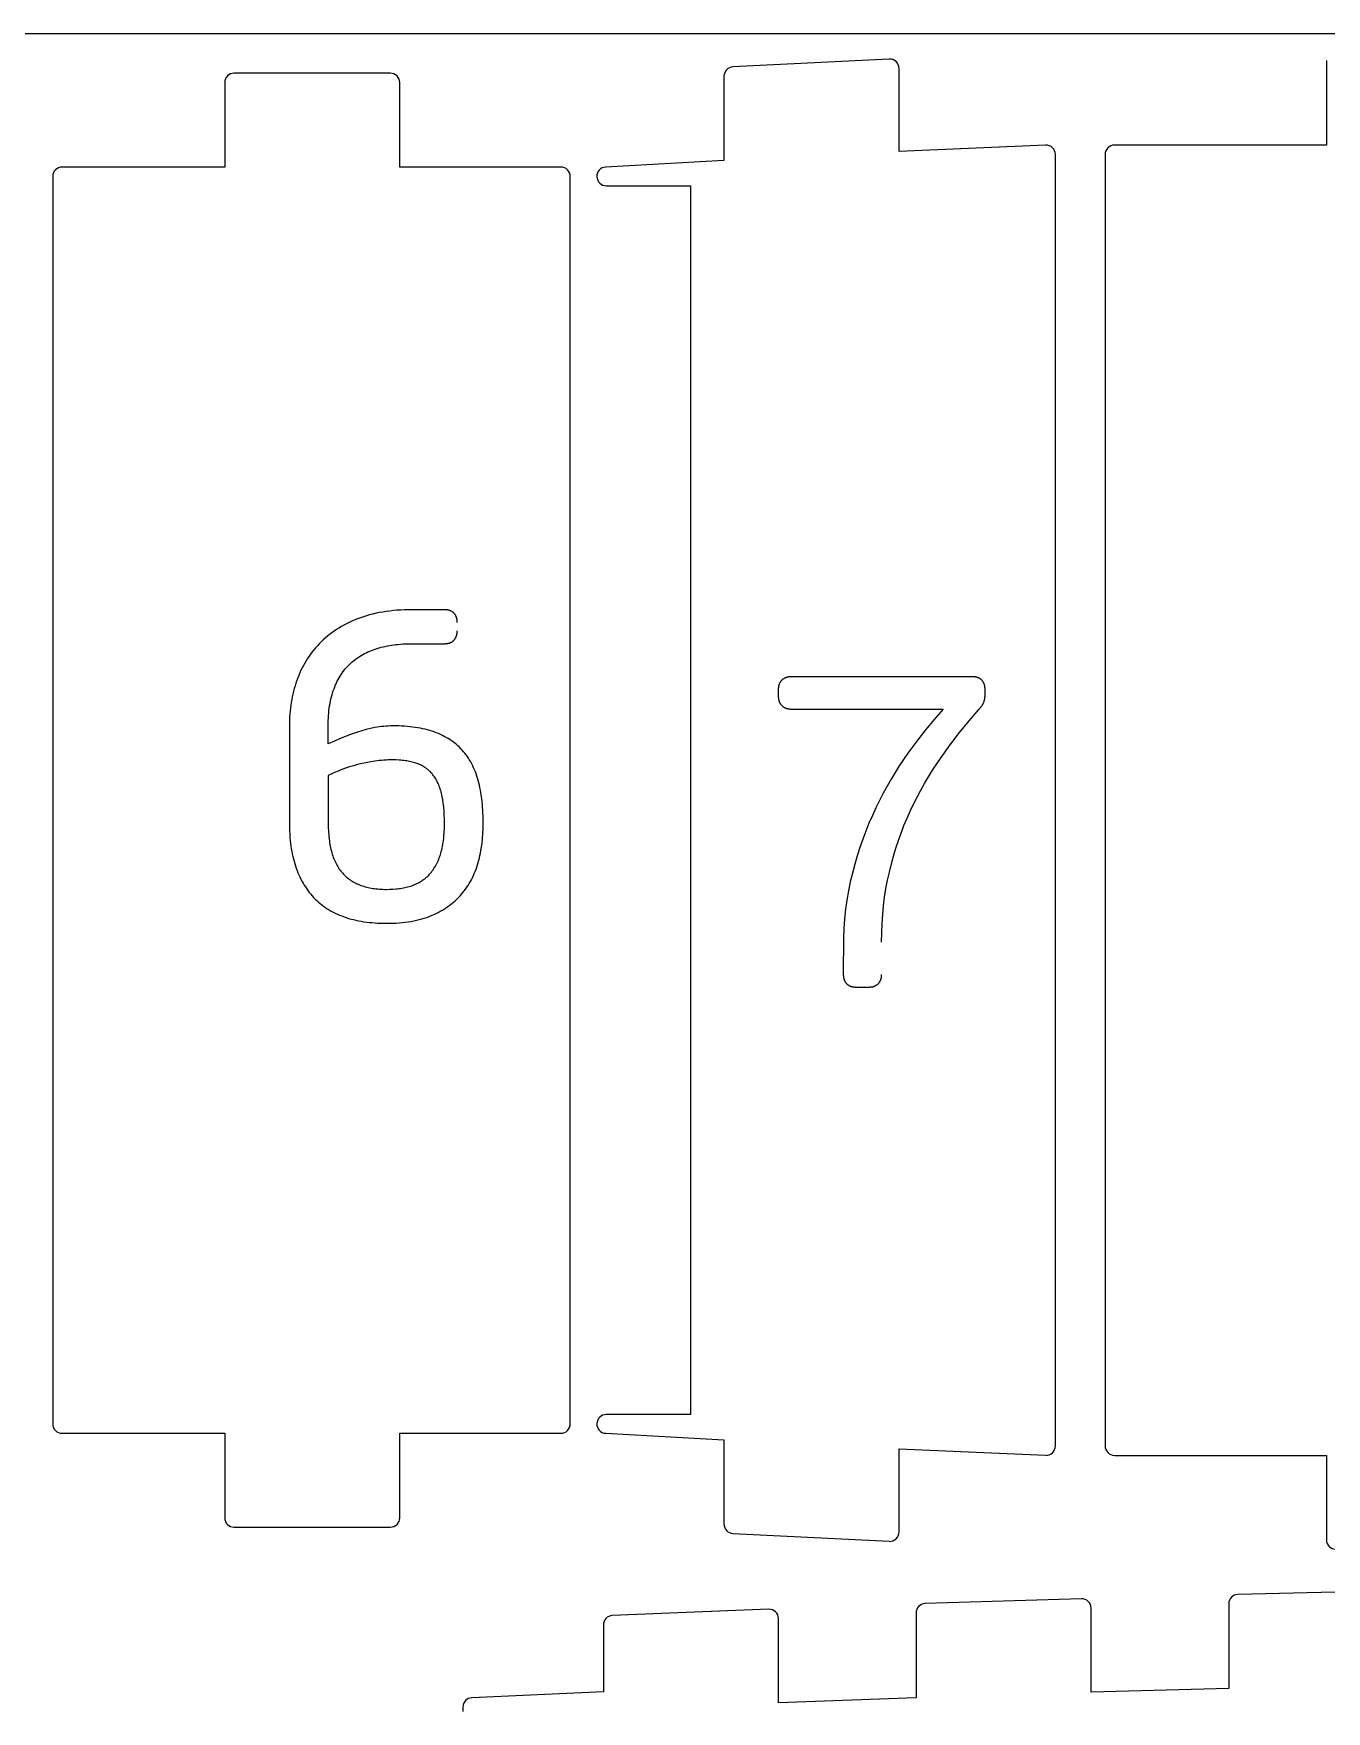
# Model space of a CAD drawing. Extents: x 296 to 1497, y 3 to 304.
# Drawn here: x 618.6 to 660, y 183.7 to 237.3 of the extents above; entities that cross this region are included whole.
import ezdxf

# ---------------------------------------------------------------- set-up
doc = ezdxf.new("R2010")
doc.units = 0
doc.layers.add('FLAT_PANELS', color=1, linetype='CONTINUOUS')
doc.layers.add('HELP_LINES', color=3, linetype='CONTINUOUS')

msp = doc.modelspace()

# ---------------------------------------------------------------- linework, layer by layer
at = {"layer": 'FLAT_PANELS'}
for p, q in [((596.357, 237.332, 0), (725.749, 237.332)), ((630.016, 236.063, 0), (625.016, 236.063, 0)), ((645.97, 236.515, 0), (640.97, 236.265, 0)), ((646.285, 233.556, 0), (646.285, 236.216, 0)), ((659.954, 236.466, 0), (659.954, 233.766, 0)), ((624.716, 235.763, 0), (624.716, 233.062, 0)), ((630.316, 233.062, 0), (630.316, 235.763, 0)), ((640.685, 235.966, 0), (640.685, 233.274, 0)), ((650.973, 233.765, 0), (646.285, 233.556, 0)), ((651.285, 192.172, 0), (651.285, 233.466, 0)), ((652.875, 233.466, 0), (652.875, 192.172, 0)), ((659.954, 233.766, 0), (653.175, 233.766, 0)), ((624.716, 233.062, 0), (619.516, 233.062, 0)), ((635.468, 233.063, 0), (630.316, 233.062, 0)), ((640.685, 233.274, 0), (636.901, 233.062, 0)), ((619.216, 232.762, 0), (619.216, 192.876, 0)), ((635.768, 192.876, 0), (635.768, 232.763, 0)), ((636.919, 232.463, 0), (639.619, 232.463, 0)), ((639.619, 232.463, 0), (639.619, 193.176, 0)), ((639.619, 193.176, 0), (636.919, 193.176, 0)), ((619.516, 192.576, 0), (624.716, 192.576, 0)), ((624.716, 192.576, 0), (624.716, 189.876, 0)), ((630.316, 189.876, 0), (630.316, 192.576, 0)), ((630.316, 192.576, 0), (635.468, 192.576, 0)), ((636.901, 192.576, 0), (640.685, 192.364, 0)), ((640.685, 192.364, 0), (640.685, 189.672, 0)), ((646.285, 189.422, 0), (646.285, 192.082, 0)), ((646.285, 192.082, 0), (650.973, 191.873, 0)), ((653.175, 191.872, 0), (659.954, 191.872, 0)), ((659.954, 191.872, 0), (659.954, 189.172, 0)), ((625.016, 189.576, 0), (630.016, 189.576, 0)), ((640.97, 189.373, 0), (645.97, 189.123, 0)), ((652.118, 187.287), (647.117, 187.13)), ((662.121, 187.541), (657.119, 187.424)), ((642.116, 186.951), (637.114, 186.749)), ((646.827, 186.83), (646.827, 184.12)), ((652.427, 184.296), (652.427, 186.987)), ((656.827, 187.124), (656.827, 184.416)), ((636.827, 186.449), (636.827, 184.313)), ((642.427, 183.963), (642.427, 186.651)), ((636.827, 184.313), (632.621, 184.122)), ((646.827, 184.12), (642.427, 183.963)), ((656.827, 184.416), (652.427, 184.296)), ((632.335, 183.822), (632.335, 183.684))]:
    msp.add_line(p, q, dxfattribs=at)
for centre, start, end in [((625.016, 235.763, 0), 90.0002, 180), ((630.016, 235.763, 0), 360, 90.0002), ((640.985, 235.966, 0), 92.8619, 180), ((645.985, 236.216, 0), 360, 92.8619), ((650.985, 233.466, 0), 360, 92.4148), ((653.175, 233.466, 0), 90.0002, 180), ((619.516, 232.762, 0), 90.0003, 180), ((635.468, 232.763, 0), 360, 90.0003), ((636.919, 232.763, 0), 93.3577, 269.9998), ((636.919, 192.876, 0), 90, 266.6423), ((619.516, 192.876, 0), 180, 269.9998), ((635.468, 192.876, 0), 269.9997, 0), ((650.985, 192.172, 0), 267.5852, 0), ((653.175, 192.172, 0), 180, 269.9998), ((625.016, 189.876, 0), 180, 269.9993), ((630.016, 189.876, 0), 269.9993, 0), ((640.985, 189.672, 0), 180, 267.1381), ((645.985, 189.422, 0), 267.1381, 0), ((660.254, 189.172, 0), 180, 269.9998), ((652.127, 186.987), 0, 91.6801), ((657.127, 187.124), 91.4541, 180), ((637.127, 186.449), 92.4582, 180), ((642.127, 186.651), 0, 92.1784), ((647.127, 186.83), 91.9204, 180), ((632.635, 183.822), 92.7327, 180)]:
    msp.add_arc(centre, 0.3, start, end, dxfattribs=at)
at = {"layer": 'HELP_LINES'}
for p, q in [((630.226, 218.891), (630.11, 218.88)), ((630.345, 218.899), (630.226, 218.891)), ((630.465, 218.904), (630.345, 218.899)), ((630.588, 218.908), (630.465, 218.904)), ((630.713, 218.909), (630.588, 218.908)), ((631.759, 218.909), (630.713, 218.909)), ((631.771, 218.908), (631.759, 218.909)), ((631.783, 218.908), (631.771, 218.908)), ((631.795, 218.907), (631.783, 218.908)), ((631.807, 218.906), (631.795, 218.907)), ((631.818, 218.905), (631.807, 218.906)), ((631.83, 218.904), (631.818, 218.905)), ((631.841, 218.902), (631.83, 218.904)), ((631.851, 218.9), (631.841, 218.902)), ((631.862, 218.898), (631.851, 218.9)), ((631.873, 218.896), (631.862, 218.898)), ((631.883, 218.893), (631.873, 218.896)), ((631.893, 218.891), (631.883, 218.893)), ((631.903, 218.888), (631.893, 218.891)), ((631.913, 218.885), (631.903, 218.888)), ((631.922, 218.881), (631.913, 218.885)), ((628.447, 218.37), (628.367, 218.323)), ((628.528, 218.416), (628.447, 218.37)), ((628.612, 218.459), (628.528, 218.416)), ((628.697, 218.502), (628.612, 218.459)), ((628.785, 218.542), (628.697, 218.502)), ((628.874, 218.581), (628.785, 218.542)), ((628.966, 218.618), (628.874, 218.581)), ((629.059, 218.653), (628.966, 218.618)), ((629.155, 218.686), (629.059, 218.653)), ((629.253, 218.717), (629.155, 218.686)), ((629.352, 218.745), (629.253, 218.717)), ((629.454, 218.771), (629.352, 218.745)), ((629.558, 218.795), (629.454, 218.771)), ((629.664, 218.817), (629.558, 218.795)), ((629.773, 218.836), (629.664, 218.817)), ((629.883, 218.853), (629.773, 218.836)), ((629.995, 218.868), (629.883, 218.853)), ((630.11, 218.88), (629.995, 218.868)), ((631.932, 218.878), (631.922, 218.881)), ((631.941, 218.874), (631.932, 218.878)), ((631.95, 218.87), (631.941, 218.874)), ((631.959, 218.866), (631.95, 218.87)), ((631.967, 218.862), (631.959, 218.866)), ((631.976, 218.857), (631.967, 218.862)), ((631.984, 218.852), (631.976, 218.857)), ((631.992, 218.847), (631.984, 218.852)), ((632, 218.842), (631.992, 218.847)), ((632.008, 218.836), (632, 218.842)), ((632.015, 218.831), (632.008, 218.836)), ((632.023, 218.825), (632.015, 218.831)), ((632.03, 218.819), (632.023, 218.825)), ((632.037, 218.812), (632.03, 218.819)), ((632.043, 218.806), (632.037, 218.812)), ((632.05, 218.799), (632.043, 218.806)), ((632.056, 218.792), (632.05, 218.799)), ((632.062, 218.785), (632.056, 218.792)), ((632.068, 218.778), (632.062, 218.785)), ((632.074, 218.771), (632.068, 218.778)), ((632.08, 218.763), (632.074, 218.771)), ((632.085, 218.755), (632.08, 218.763)), ((632.09, 218.747), (632.085, 218.755)), ((632.095, 218.739), (632.09, 218.747)), ((632.1, 218.731), (632.095, 218.739)), ((632.104, 218.723), (632.1, 218.731)), ((632.109, 218.715), (632.104, 218.723)), ((632.113, 218.706), (632.109, 218.715)), ((632.117, 218.697), (632.113, 218.706)), ((632.121, 218.688), (632.117, 218.697)), ((632.124, 218.679), (632.121, 218.688)), ((632.127, 218.67), (632.124, 218.679)), ((632.131, 218.661), (632.127, 218.67)), ((632.134, 218.651), (632.131, 218.661)), ((632.136, 218.642), (632.134, 218.651)), ((632.139, 218.632), (632.136, 218.642)), ((632.141, 218.622), (632.139, 218.632)), ((632.143, 218.612), (632.141, 218.622)), ((632.145, 218.601), (632.143, 218.612)), ((632.147, 218.591), (632.145, 218.601)), ((632.148, 218.58), (632.147, 218.591)), ((632.15, 218.57), (632.148, 218.58)), ((632.151, 218.559), (632.15, 218.57)), ((632.152, 218.548), (632.151, 218.559)), ((632.152, 218.537), (632.152, 218.548)), ((632.153, 218.525), (632.152, 218.537)), ((632.153, 218.514), (632.153, 218.525)), ((632.153, 218.502), (632.153, 218.514)), ((627.741, 217.824), (627.682, 217.76)), ((627.803, 217.886), (627.741, 217.824)), ((627.866, 217.946), (627.803, 217.886)), ((627.932, 218.005), (627.866, 217.946)), ((628, 218.062), (627.932, 218.005)), ((628.069, 218.118), (628, 218.062)), ((628.141, 218.172), (628.069, 218.118)), ((628.214, 218.224), (628.141, 218.172)), ((628.29, 218.274), (628.214, 218.224)), ((628.367, 218.323), (628.29, 218.274)), ((630.265, 217.802), (630.411, 217.814)), ((630.411, 217.814), (630.56, 217.821)), ((630.56, 217.821), (631.759, 217.824)), ((631.759, 217.824), (631.771, 217.824)), ((631.771, 217.824), (631.783, 217.825)), ((631.783, 217.825), (631.795, 217.826)), ((631.795, 217.826), (631.807, 217.827)), ((631.807, 217.827), (631.818, 217.828)), ((631.818, 217.828), (631.83, 217.829)), ((631.83, 217.829), (631.841, 217.831)), ((631.841, 217.831), (631.851, 217.833)), ((631.851, 217.833), (631.862, 217.835)), ((631.862, 217.835), (631.873, 217.837)), ((631.873, 217.837), (631.883, 217.84)), ((631.883, 217.84), (631.893, 217.842)), ((631.893, 217.842), (631.903, 217.845)), ((631.903, 217.845), (631.913, 217.849)), ((631.913, 217.849), (631.922, 217.852)), ((631.922, 217.852), (631.932, 217.856)), ((631.932, 217.856), (631.941, 217.86)), ((631.941, 217.86), (631.95, 217.864)), ((631.95, 217.864), (631.959, 217.868)), ((631.959, 217.868), (631.967, 217.872)), ((631.967, 217.872), (631.976, 217.877)), ((631.976, 217.877), (631.984, 217.882)), ((631.984, 217.882), (631.992, 217.887)), ((631.992, 217.887), (632, 217.893)), ((632, 217.893), (632.008, 217.898)), ((632.008, 217.898), (632.015, 217.904)), ((632.015, 217.904), (632.023, 217.91)), ((632.023, 217.91), (632.03, 217.917)), ((632.03, 217.917), (632.037, 217.923)), ((632.037, 217.923), (632.043, 217.93)), ((632.043, 217.93), (632.05, 217.937)), ((632.05, 217.937), (632.056, 217.944)), ((632.056, 217.944), (632.062, 217.951)), ((632.062, 217.951), (632.068, 217.959)), ((632.068, 217.959), (632.074, 217.966)), ((632.074, 217.966), (632.08, 217.974)), ((632.08, 217.974), (632.085, 217.982)), ((632.085, 217.982), (632.09, 217.99)), ((632.09, 217.99), (632.095, 217.998)), ((632.095, 217.998), (632.1, 218.006)), ((632.1, 218.006), (632.104, 218.015)), ((632.104, 218.015), (632.109, 218.023)), ((632.109, 218.023), (632.113, 218.032)), ((632.113, 218.032), (632.117, 218.041)), ((632.117, 218.041), (632.121, 218.05)), ((632.121, 218.05), (632.124, 218.059)), ((632.124, 218.059), (632.127, 218.068)), ((632.127, 218.068), (632.131, 218.078)), ((632.131, 218.078), (632.134, 218.088)), ((632.134, 218.088), (632.136, 218.097)), ((632.136, 218.097), (632.139, 218.107)), ((632.139, 218.107), (632.141, 218.117)), ((632.141, 218.117), (632.143, 218.127)), ((632.143, 218.127), (632.145, 218.138)), ((632.145, 218.138), (632.147, 218.148)), ((632.147, 218.148), (632.148, 218.159)), ((632.148, 218.159), (632.15, 218.17)), ((632.15, 218.17), (632.151, 218.181)), ((632.151, 218.181), (632.152, 218.192)), ((632.152, 218.203), (632.153, 218.214)), ((632.152, 218.192), (632.152, 218.203)), ((632.153, 218.226), (632.153, 218.237)), ((632.153, 218.214), (632.153, 218.226)), ((627.319, 217.277), (627.275, 217.203)), ((627.365, 217.35), (627.319, 217.277)), ((627.413, 217.422), (627.365, 217.35)), ((627.463, 217.492), (627.413, 217.422)), ((627.515, 217.561), (627.463, 217.492)), ((627.569, 217.629), (627.515, 217.561)), ((627.624, 217.695), (627.569, 217.629)), ((627.682, 217.76), (627.624, 217.695)), ((628.793, 217.24), (628.839, 217.278)), ((628.839, 217.278), (628.885, 217.314)), ((628.885, 217.314), (628.933, 217.35)), ((628.933, 217.35), (628.982, 217.384)), ((628.982, 217.384), (629.032, 217.416)), ((629.032, 217.416), (629.083, 217.448)), ((629.083, 217.448), (629.135, 217.478)), ((629.135, 217.478), (629.189, 217.507)), ((629.189, 217.507), (629.243, 217.534)), ((629.243, 217.534), (629.299, 217.561)), ((629.299, 217.561), (629.356, 217.585)), ((629.356, 217.585), (629.414, 217.609)), ((629.414, 217.609), (629.474, 217.631)), ((629.474, 217.631), (629.534, 217.652)), ((629.534, 217.652), (629.596, 217.672)), ((629.596, 217.672), (629.658, 217.69)), ((629.658, 217.69), (629.722, 217.708)), ((629.722, 217.708), (629.786, 217.724)), ((629.786, 217.724), (629.852, 217.738)), ((629.852, 217.738), (629.918, 217.752)), ((629.918, 217.752), (629.986, 217.764)), ((629.986, 217.764), (630.054, 217.776)), ((630.054, 217.776), (630.124, 217.786)), ((630.124, 217.786), (630.194, 217.795)), ((630.194, 217.795), (630.265, 217.802)), ((627.084, 216.811), (627.052, 216.728)), ((627.118, 216.892), (627.084, 216.811)), ((627.155, 216.972), (627.118, 216.892)), ((627.193, 217.05), (627.155, 216.972)), ((627.233, 217.127), (627.193, 217.05)), ((627.275, 217.203), (627.233, 217.127)), ((628.376, 216.731), (628.408, 216.784)), ((628.408, 216.784), (628.441, 216.836)), ((628.441, 216.836), (628.475, 216.886)), ((628.475, 216.886), (628.51, 216.935)), ((628.51, 216.935), (628.547, 216.983)), ((628.547, 216.983), (628.585, 217.029)), ((628.585, 217.029), (628.624, 217.074)), ((628.624, 217.074), (628.665, 217.118)), ((628.665, 217.118), (628.706, 217.16)), ((628.706, 217.16), (628.749, 217.2)), ((628.749, 217.2), (628.793, 217.24)), ((642.669, 216.739), (642.659, 216.736)), ((642.679, 216.743), (642.669, 216.739)), ((642.689, 216.746), (642.679, 216.743)), ((642.699, 216.749), (642.689, 216.746)), ((642.71, 216.751), (642.699, 216.749)), ((642.72, 216.754), (642.71, 216.751)), ((642.731, 216.756), (642.72, 216.754)), ((642.742, 216.758), (642.731, 216.756)), ((642.753, 216.76), (642.742, 216.758)), ((642.764, 216.761), (642.753, 216.76)), ((642.776, 216.763), (642.764, 216.761)), ((642.787, 216.764), (642.776, 216.763)), ((642.799, 216.765), (642.787, 216.764)), ((642.811, 216.766), (642.799, 216.765)), ((642.823, 216.766), (642.811, 216.766)), ((642.836, 216.767), (642.823, 216.766)), ((642.848, 216.767), (642.836, 216.767)), ((648.648, 216.766), (642.848, 216.767)), ((648.66, 216.766), (648.648, 216.766)), ((648.673, 216.765), (648.66, 216.766)), ((648.685, 216.764), (648.673, 216.765)), ((648.696, 216.763), (648.685, 216.764)), ((648.708, 216.761), (648.696, 216.763)), ((648.719, 216.76), (648.708, 216.761)), ((648.731, 216.758), (648.719, 216.76)), ((648.742, 216.756), (648.731, 216.758)), ((648.752, 216.754), (648.742, 216.756)), ((648.763, 216.751), (648.752, 216.754)), ((648.773, 216.749), (648.763, 216.751)), ((648.784, 216.746), (648.773, 216.749)), ((648.794, 216.743), (648.784, 216.746)), ((648.803, 216.739), (648.794, 216.743)), ((648.813, 216.736), (648.803, 216.739)), ((626.897, 216.213), (626.878, 216.124)), ((626.918, 216.301), (626.897, 216.213)), ((626.941, 216.388), (626.918, 216.301)), ((626.966, 216.474), (626.941, 216.388)), ((626.993, 216.56), (626.966, 216.474)), ((627.021, 216.645), (626.993, 216.56)), ((627.052, 216.728), (627.021, 216.645)), ((628.149, 216.19), (628.169, 216.256)), ((628.169, 216.256), (628.19, 216.32)), ((628.19, 216.32), (628.213, 216.383)), ((628.213, 216.383), (628.237, 216.445)), ((628.237, 216.445), (628.262, 216.505)), ((628.262, 216.505), (628.289, 216.563)), ((628.289, 216.563), (628.317, 216.621)), ((628.317, 216.621), (628.346, 216.677)), ((628.346, 216.677), (628.376, 216.731)), ((642.422, 216.394), (642.421, 216.383)), ((642.421, 216.383), (642.421, 216.372)), ((642.421, 216.372), (642.421, 216.147)), ((642.423, 216.406), (642.422, 216.394)), ((642.424, 216.417), (642.423, 216.406)), ((642.425, 216.428), (642.424, 216.417)), ((642.426, 216.438), (642.425, 216.428)), ((642.428, 216.449), (642.426, 216.438)), ((642.43, 216.459), (642.428, 216.449)), ((642.432, 216.47), (642.43, 216.459)), ((642.434, 216.48), (642.432, 216.47)), ((642.437, 216.49), (642.434, 216.48)), ((642.44, 216.499), (642.437, 216.49)), ((642.443, 216.509), (642.44, 216.499)), ((642.446, 216.519), (642.443, 216.509)), ((642.449, 216.528), (642.446, 216.519)), ((642.453, 216.537), (642.449, 216.528)), ((642.457, 216.546), (642.453, 216.537)), ((642.461, 216.555), (642.457, 216.546)), ((642.465, 216.564), (642.461, 216.555)), ((642.47, 216.572), (642.465, 216.564)), ((642.474, 216.581), (642.47, 216.572)), ((642.479, 216.589), (642.474, 216.581)), ((642.485, 216.597), (642.479, 216.589)), ((642.49, 216.605), (642.485, 216.597)), ((642.496, 216.613), (642.49, 216.605)), ((642.501, 216.621), (642.496, 216.613)), ((642.508, 216.628), (642.501, 216.621)), ((642.514, 216.636), (642.508, 216.628)), ((642.52, 216.643), (642.514, 216.636)), ((642.527, 216.65), (642.52, 216.643)), ((642.534, 216.657), (642.527, 216.65)), ((642.541, 216.664), (642.534, 216.657)), ((642.549, 216.67), (642.541, 216.664)), ((642.556, 216.677), (642.549, 216.67)), ((642.564, 216.683), (642.556, 216.677)), ((642.572, 216.689), (642.564, 216.683)), ((642.58, 216.694), (642.572, 216.689)), ((642.588, 216.7), (642.58, 216.694)), ((642.596, 216.705), (642.588, 216.7)), ((642.605, 216.71), (642.596, 216.705)), ((642.613, 216.715), (642.605, 216.71)), ((642.622, 216.719), (642.613, 216.715)), ((642.631, 216.724), (642.622, 216.719)), ((642.64, 216.728), (642.631, 216.724)), ((642.65, 216.732), (642.64, 216.728)), ((642.659, 216.736), (642.65, 216.732)), ((648.822, 216.732), (648.813, 216.736)), ((648.831, 216.728), (648.822, 216.732)), ((648.84, 216.724), (648.831, 216.728)), ((648.849, 216.719), (648.84, 216.724)), ((648.858, 216.715), (648.849, 216.719)), ((648.866, 216.71), (648.858, 216.715)), ((648.874, 216.705), (648.866, 216.71)), ((648.882, 216.7), (648.874, 216.705)), ((648.89, 216.694), (648.882, 216.7)), ((648.898, 216.689), (648.89, 216.694)), ((648.905, 216.683), (648.898, 216.689)), ((648.912, 216.677), (648.905, 216.683)), ((648.919, 216.67), (648.912, 216.677)), ((648.926, 216.664), (648.919, 216.67)), ((648.933, 216.657), (648.926, 216.664)), ((648.939, 216.65), (648.933, 216.657)), ((648.945, 216.643), (648.939, 216.65)), ((648.951, 216.636), (648.945, 216.643)), ((648.957, 216.628), (648.951, 216.636)), ((648.962, 216.621), (648.957, 216.628)), ((648.968, 216.613), (648.962, 216.621)), ((648.973, 216.605), (648.968, 216.613)), ((648.978, 216.597), (648.973, 216.605)), ((648.982, 216.589), (648.978, 216.597)), ((648.987, 216.581), (648.982, 216.589)), ((648.991, 216.572), (648.987, 216.581)), ((648.996, 216.564), (648.991, 216.572)), ((648.999, 216.555), (648.996, 216.564)), ((649.003, 216.546), (648.999, 216.555)), ((649.007, 216.537), (649.003, 216.546)), ((649.01, 216.528), (649.007, 216.537)), ((649.013, 216.519), (649.01, 216.528)), ((649.016, 216.509), (649.013, 216.519)), ((649.019, 216.499), (649.016, 216.509)), ((649.021, 216.49), (649.019, 216.499)), ((649.024, 216.48), (649.021, 216.49)), ((649.026, 216.47), (649.024, 216.48)), ((649.028, 216.459), (649.026, 216.47)), ((649.029, 216.449), (649.028, 216.459)), ((649.031, 216.438), (649.029, 216.449)), ((649.032, 216.428), (649.031, 216.438)), ((649.033, 216.417), (649.032, 216.428)), ((649.034, 216.406), (649.033, 216.417)), ((649.035, 216.394), (649.034, 216.406)), ((649.035, 216.383), (649.035, 216.394)), ((649.036, 216.372), (649.035, 216.383)), ((649.036, 216.36), (649.036, 216.372)), ((649.036, 216.178), (649.036, 216.36)), ((626.809, 215.669), (626.8, 215.576)), ((626.819, 215.762), (626.809, 215.669)), ((626.831, 215.853), (626.819, 215.762)), ((626.844, 215.944), (626.831, 215.853)), ((626.86, 216.035), (626.844, 215.944)), ((626.878, 216.124), (626.86, 216.035)), ((628.044, 215.608), (628.052, 215.686)), ((628.052, 215.686), (628.062, 215.762)), ((628.062, 215.762), (628.073, 215.837)), ((628.073, 215.837), (628.085, 215.911)), ((628.085, 215.911), (628.099, 215.983)), ((628.099, 215.983), (628.114, 216.053)), ((628.114, 216.053), (628.131, 216.122)), ((628.131, 216.122), (628.149, 216.19)), ((642.421, 216.147), (642.421, 216.135)), ((642.421, 216.135), (642.421, 216.123)), ((642.421, 216.123), (642.422, 216.112)), ((642.422, 216.112), (642.423, 216.101)), ((642.423, 216.101), (642.424, 216.09)), ((642.424, 216.09), (642.425, 216.079)), ((642.425, 216.079), (642.426, 216.068)), ((642.426, 216.068), (642.428, 216.058)), ((642.428, 216.058), (642.43, 216.047)), ((642.43, 216.047), (642.432, 216.037)), ((642.432, 216.037), (642.434, 216.027)), ((642.434, 216.027), (642.437, 216.016)), ((642.437, 216.016), (642.44, 216.007)), ((642.44, 216.007), (642.443, 215.997)), ((642.443, 215.997), (642.446, 215.987)), ((642.446, 215.987), (642.449, 215.978)), ((642.449, 215.978), (642.453, 215.968)), ((642.453, 215.968), (642.457, 215.959)), ((642.457, 215.959), (642.461, 215.95)), ((642.461, 215.95), (642.465, 215.941)), ((642.465, 215.941), (642.47, 215.933)), ((642.47, 215.933), (642.474, 215.924)), ((642.474, 215.924), (642.479, 215.916)), ((642.479, 215.916), (642.485, 215.907)), ((642.485, 215.907), (642.49, 215.899)), ((642.49, 215.899), (642.496, 215.891)), ((642.496, 215.891), (642.501, 215.883)), ((642.501, 215.883), (642.508, 215.876)), ((642.508, 215.876), (642.514, 215.868)), ((642.514, 215.868), (642.52, 215.861)), ((642.52, 215.861), (642.527, 215.853)), ((642.527, 215.853), (642.534, 215.846)), ((642.534, 215.846), (642.541, 215.839)), ((642.541, 215.839), (642.549, 215.832)), ((642.549, 215.832), (642.556, 215.826)), ((642.556, 215.826), (642.564, 215.82)), ((642.564, 215.82), (642.572, 215.814)), ((642.572, 215.814), (642.58, 215.808)), ((642.58, 215.808), (642.588, 215.802)), ((642.588, 215.802), (642.596, 215.797)), ((642.596, 215.797), (642.605, 215.792)), ((642.605, 215.792), (642.613, 215.787)), ((642.613, 215.787), (642.622, 215.782)), ((642.622, 215.782), (642.631, 215.777)), ((642.631, 215.777), (642.64, 215.773)), ((642.64, 215.773), (642.65, 215.769)), ((642.65, 215.769), (642.659, 215.765)), ((642.659, 215.765), (642.669, 215.761)), ((642.669, 215.761), (642.679, 215.758)), ((642.679, 215.758), (642.689, 215.755)), ((642.689, 215.755), (642.699, 215.752)), ((642.699, 215.752), (642.71, 215.749)), ((642.71, 215.749), (642.72, 215.746)), ((642.72, 215.746), (642.731, 215.744)), ((642.731, 215.744), (642.742, 215.742)), ((642.742, 215.742), (642.753, 215.74)), ((642.753, 215.74), (642.764, 215.739)), ((642.764, 215.739), (642.776, 215.737)), ((642.776, 215.737), (642.787, 215.736)), ((642.787, 215.736), (642.799, 215.735)), ((642.799, 215.735), (642.811, 215.734)), ((642.811, 215.734), (642.823, 215.734)), ((642.823, 215.734), (642.836, 215.733)), ((642.836, 215.733), (647.7, 215.733)), ((647.7, 215.733), (647.418, 215.412)), ((648.531, 215.36), (648.849, 215.733)), ((648.849, 215.733), (648.869, 215.756)), ((648.869, 215.756), (648.879, 215.768)), ((648.879, 215.768), (648.889, 215.779)), ((648.889, 215.779), (648.898, 215.791)), ((648.898, 215.791), (648.907, 215.803)), ((648.907, 215.803), (648.916, 215.815)), ((648.916, 215.815), (648.925, 215.827)), ((648.925, 215.827), (648.933, 215.84)), ((648.933, 215.84), (648.941, 215.852)), ((648.941, 215.852), (648.949, 215.865)), ((648.949, 215.865), (648.957, 215.878)), ((648.957, 215.878), (648.964, 215.891)), ((648.964, 215.891), (648.971, 215.904)), ((648.971, 215.904), (648.978, 215.917)), ((648.978, 215.917), (648.984, 215.93)), ((648.984, 215.93), (648.988, 215.937)), ((648.988, 215.937), (648.991, 215.944)), ((648.991, 215.944), (648.994, 215.951)), ((648.994, 215.951), (648.996, 215.958)), ((648.996, 215.958), (649.002, 215.972)), ((649.002, 215.972), (649.007, 215.987)), ((649.007, 215.987), (649.012, 216.002)), ((649.012, 216.002), (649.016, 216.018)), ((649.016, 216.018), (649.02, 216.034)), ((649.02, 216.034), (649.023, 216.05)), ((649.023, 216.05), (649.026, 216.067)), ((649.026, 216.067), (649.029, 216.085)), ((649.029, 216.085), (649.031, 216.103)), ((649.031, 216.103), (649.033, 216.121)), ((649.033, 216.121), (649.034, 216.139)), ((649.034, 216.139), (649.035, 216.159)), ((649.035, 216.159), (649.036, 216.178)), ((626.786, 215.291), (626.785, 212.08)), ((626.789, 215.387), (626.786, 215.291)), ((626.794, 215.482), (626.789, 215.387)), ((626.8, 215.576), (626.794, 215.482)), ((628.026, 215.195), (628.027, 215.28)), ((628.026, 214.619), (628.026, 215.195)), ((628.027, 215.28), (628.029, 215.364)), ((628.029, 215.364), (628.032, 215.447)), ((628.032, 215.447), (628.037, 215.528)), ((628.037, 215.528), (628.044, 215.608)), ((629.518, 215.14), (629.377, 215.11)), ((629.589, 215.153), (629.518, 215.14)), ((629.66, 215.164), (629.589, 215.153)), ((629.732, 215.173), (629.66, 215.164)), ((629.804, 215.181), (629.732, 215.173)), ((629.876, 215.187), (629.804, 215.181)), ((629.948, 215.191), (629.876, 215.187)), ((630.02, 215.194), (629.948, 215.191)), ((630.093, 215.195), (630.02, 215.194)), ((630.283, 215.192), (630.093, 215.195)), ((630.376, 215.188), (630.283, 215.192)), ((630.466, 215.183), (630.376, 215.188)), ((630.555, 215.176), (630.466, 215.183)), ((630.643, 215.167), (630.555, 215.176)), ((630.728, 215.158), (630.643, 215.167)), ((630.812, 215.146), (630.728, 215.158)), ((630.894, 215.133), (630.812, 215.146)), ((630.974, 215.119), (630.894, 215.133)), ((647.418, 215.412), (647.135, 215.07)), ((648.222, 214.979), (648.531, 215.36)), ((628.231, 214.712), (628.026, 214.619)), ((628.459, 214.81), (628.231, 214.712)), ((628.58, 214.859), (628.459, 214.81)), ((628.705, 214.907), (628.58, 214.859)), ((628.833, 214.953), (628.705, 214.907)), ((628.966, 214.998), (628.833, 214.953)), ((629.101, 215.039), (628.966, 214.998)), ((629.238, 215.077), (629.101, 215.039)), ((629.377, 215.11), (629.238, 215.077)), ((631.052, 215.103), (630.974, 215.119)), ((631.129, 215.086), (631.052, 215.103)), ((631.203, 215.067), (631.129, 215.086)), ((631.276, 215.046), (631.203, 215.067)), ((631.348, 215.024), (631.276, 215.046)), ((631.417, 215.001), (631.348, 215.024)), ((631.485, 214.976), (631.417, 215.001)), ((631.551, 214.949), (631.485, 214.976)), ((631.616, 214.921), (631.551, 214.949)), ((631.679, 214.891), (631.616, 214.921)), ((631.741, 214.86), (631.679, 214.891)), ((631.801, 214.828), (631.741, 214.86)), ((631.859, 214.794), (631.801, 214.828)), ((631.916, 214.758), (631.859, 214.794)), ((631.971, 214.721), (631.916, 214.758)), ((632.025, 214.683), (631.971, 214.721)), ((632.077, 214.642), (632.025, 214.683)), ((632.128, 214.601), (632.077, 214.642)), ((632.177, 214.558), (632.128, 214.601)), ((646.852, 214.707), (646.568, 214.322)), ((647.135, 215.07), (646.852, 214.707)), ((647.924, 214.588), (648.222, 214.979)), ((629.518, 214.067), (629.377, 214.044)), ((629.589, 214.077), (629.518, 214.067)), ((629.66, 214.085), (629.589, 214.077)), ((629.732, 214.092), (629.66, 214.085)), ((629.804, 214.098), (629.732, 214.092)), ((629.876, 214.103), (629.804, 214.098)), ((629.948, 214.106), (629.876, 214.103)), ((630.02, 214.108), (629.948, 214.106)), ((630.093, 214.109), (630.02, 214.108)), ((630.198, 214.107), (630.093, 214.109)), ((630.299, 214.102), (630.198, 214.107)), ((630.348, 214.099), (630.299, 214.102)), ((630.397, 214.094), (630.348, 214.099)), ((630.444, 214.089), (630.397, 214.094)), ((630.491, 214.083), (630.444, 214.089)), ((630.537, 214.076), (630.491, 214.083)), ((630.582, 214.068), (630.537, 214.076)), ((630.626, 214.06), (630.582, 214.068)), ((630.669, 214.051), (630.626, 214.06)), ((632.225, 214.513), (632.177, 214.558)), ((632.27, 214.467), (632.225, 214.513)), ((632.315, 214.419), (632.27, 214.467)), ((632.358, 214.37), (632.315, 214.419)), ((632.399, 214.319), (632.358, 214.37)), ((632.439, 214.267), (632.399, 214.319)), ((632.478, 214.213), (632.439, 214.267)), ((632.515, 214.158), (632.478, 214.213)), ((632.55, 214.101), (632.515, 214.158)), ((632.584, 214.043), (632.55, 214.101)), ((646.428, 214.121), (646.291, 213.915)), ((646.568, 214.322), (646.428, 214.121)), ((647.495, 213.986), (647.634, 214.189)), ((647.634, 214.189), (647.924, 214.588)), ((628.126, 213.653), (628.026, 213.605)), ((628.026, 213.605), (628.026, 212.08)), ((628.231, 213.701), (628.126, 213.653)), ((628.342, 213.749), (628.231, 213.701)), ((628.459, 213.796), (628.342, 213.749)), ((628.58, 213.841), (628.459, 213.796)), ((628.705, 213.883), (628.58, 213.841)), ((628.833, 213.922), (628.705, 213.883)), ((628.966, 213.957), (628.833, 213.922)), ((629.101, 213.99), (628.966, 213.957)), ((629.238, 214.019), (629.101, 213.99)), ((629.377, 214.044), (629.238, 214.019)), ((630.711, 214.04), (630.669, 214.051)), ((630.752, 214.03), (630.711, 214.04)), ((630.793, 214.018), (630.752, 214.03)), ((630.832, 214.005), (630.793, 214.018)), ((630.871, 213.992), (630.832, 214.005)), ((630.909, 213.977), (630.871, 213.992)), ((630.946, 213.962), (630.909, 213.977)), ((630.982, 213.945), (630.946, 213.962)), ((631.018, 213.928), (630.982, 213.945)), ((631.052, 213.909), (631.018, 213.928)), ((631.086, 213.889), (631.052, 213.909)), ((631.118, 213.868), (631.086, 213.889)), ((631.134, 213.857), (631.118, 213.868)), ((631.15, 213.846), (631.134, 213.857)), ((631.166, 213.835), (631.15, 213.846)), ((631.181, 213.823), (631.166, 213.835)), ((631.196, 213.811), (631.181, 213.823)), ((631.211, 213.799), (631.196, 213.811)), ((631.226, 213.787), (631.211, 213.799)), ((631.241, 213.774), (631.226, 213.787)), ((631.255, 213.761), (631.241, 213.774)), ((631.269, 213.748), (631.255, 213.761)), ((631.283, 213.735), (631.269, 213.748)), ((631.297, 213.721), (631.283, 213.735)), ((631.323, 213.693), (631.297, 213.721)), ((631.349, 213.663), (631.323, 213.693)), ((631.362, 213.648), (631.349, 213.663)), ((631.374, 213.633), (631.362, 213.648)), ((631.398, 213.601), (631.374, 213.633)), ((631.422, 213.569), (631.398, 213.601)), ((631.444, 213.535), (631.422, 213.569)), ((631.466, 213.5), (631.444, 213.535)), ((632.617, 213.983), (632.584, 214.043)), ((632.648, 213.921), (632.617, 213.983)), ((632.678, 213.858), (632.648, 213.921)), ((632.706, 213.794), (632.678, 213.858)), ((632.733, 213.727), (632.706, 213.794)), ((632.758, 213.66), (632.733, 213.727)), ((632.782, 213.59), (632.758, 213.66)), ((632.804, 213.52), (632.782, 213.59)), ((632.825, 213.447), (632.804, 213.52)), ((646.158, 213.704), (646.028, 213.488)), ((646.291, 213.915), (646.158, 213.704)), ((647.102, 213.356), (647.228, 213.569)), ((647.228, 213.569), (647.359, 213.779)), ((647.359, 213.779), (647.495, 213.986)), ((631.487, 213.463), (631.466, 213.5)), ((631.507, 213.426), (631.487, 213.463)), ((631.526, 213.387), (631.507, 213.426)), ((631.544, 213.348), (631.526, 213.387)), ((631.562, 213.307), (631.544, 213.348)), ((631.579, 213.265), (631.562, 213.307)), ((631.594, 213.221), (631.579, 213.265)), ((631.609, 213.177), (631.594, 213.221)), ((631.624, 213.131), (631.609, 213.177)), ((631.637, 213.085), (631.624, 213.131)), ((631.65, 213.037), (631.637, 213.085)), ((631.661, 212.988), (631.65, 213.037)), ((631.672, 212.937), (631.661, 212.988)), ((632.845, 213.373), (632.825, 213.447)), ((632.863, 213.298), (632.845, 213.373)), ((632.88, 213.221), (632.863, 213.298)), ((632.896, 213.143), (632.88, 213.221)), ((632.911, 213.063), (632.896, 213.143)), ((632.924, 212.981), (632.911, 213.063)), ((645.778, 213.04), (645.658, 212.808)), ((645.901, 213.267), (645.778, 213.04)), ((646.028, 213.488), (645.901, 213.267)), ((646.863, 212.92), (646.98, 213.139)), ((646.98, 213.139), (647.102, 213.356)), ((631.683, 212.885), (631.672, 212.937)), ((631.692, 212.832), (631.683, 212.885)), ((631.709, 212.721), (631.692, 212.832)), ((631.722, 212.604), (631.709, 212.721)), ((631.733, 212.481), (631.722, 212.604)), ((631.741, 212.353), (631.733, 212.481)), ((632.947, 212.813), (632.924, 212.981)), ((632.964, 212.639), (632.947, 212.813)), ((632.977, 212.459), (632.964, 212.639)), ((632.984, 212.273), (632.977, 212.459)), ((645.542, 212.571), (645.43, 212.328)), ((645.658, 212.808), (645.542, 212.571)), ((646.54, 212.241), (646.643, 212.471)), ((646.643, 212.471), (646.751, 212.697)), ((646.751, 212.697), (646.863, 212.92)), ((626.785, 212.08), (626.789, 211.89)), ((628.026, 212.08), (628.028, 211.947)), ((628.028, 211.947), (628.033, 211.818)), ((631.738, 211.792), (631.745, 211.933)), ((631.745, 212.22), (631.741, 212.353)), ((631.747, 212.08), (631.745, 212.22)), ((631.745, 211.933), (631.747, 212.08)), ((632.977, 211.75), (632.984, 211.914)), ((632.987, 212.08), (632.984, 212.273)), ((632.984, 211.914), (632.987, 212.08)), ((645.323, 212.081), (645.221, 211.829)), ((645.43, 212.328), (645.323, 212.081)), ((646.35, 211.77), (646.442, 212.007)), ((646.442, 212.007), (646.54, 212.241)), ((626.789, 211.89), (626.798, 211.706)), ((626.798, 211.706), (626.804, 211.616)), ((626.804, 211.616), (626.813, 211.527)), ((626.813, 211.527), (626.823, 211.44)), ((626.823, 211.44), (626.834, 211.354)), ((628.033, 211.818), (628.042, 211.694)), ((628.042, 211.694), (628.055, 211.574)), ((628.055, 211.574), (628.063, 211.515)), ((628.063, 211.515), (628.071, 211.458)), ((628.071, 211.458), (628.081, 211.402)), ((628.081, 211.402), (628.091, 211.347)), ((631.684, 211.347), (631.695, 211.406)), ((631.695, 211.406), (631.705, 211.467)), ((631.705, 211.467), (631.714, 211.529)), ((631.714, 211.529), (631.721, 211.592)), ((631.721, 211.592), (631.728, 211.658)), ((631.728, 211.658), (631.738, 211.792)), ((632.923, 211.275), (632.946, 211.431)), ((632.946, 211.431), (632.964, 211.589)), ((632.964, 211.589), (632.977, 211.75)), ((645.125, 211.571), (645.034, 211.309)), ((645.221, 211.829), (645.125, 211.571)), ((646.183, 211.283), (646.264, 211.528)), ((646.264, 211.528), (646.35, 211.77)), ((626.834, 211.354), (626.847, 211.269)), ((626.847, 211.269), (626.861, 211.186)), ((626.861, 211.186), (626.877, 211.104)), ((626.877, 211.104), (626.895, 211.024)), ((626.895, 211.024), (626.913, 210.945)), ((626.913, 210.945), (626.934, 210.867)), ((626.934, 210.867), (626.956, 210.791)), ((628.091, 211.347), (628.103, 211.293)), ((628.103, 211.293), (628.115, 211.24)), ((628.115, 211.24), (628.128, 211.189)), ((628.128, 211.189), (628.142, 211.138)), ((628.142, 211.138), (628.157, 211.089)), ((628.157, 211.089), (628.173, 211.041)), ((628.173, 211.041), (628.19, 210.993)), ((628.19, 210.993), (628.208, 210.947)), ((628.208, 210.947), (628.226, 210.902)), ((628.226, 210.902), (628.246, 210.859)), ((628.246, 210.859), (628.266, 210.816)), ((631.499, 210.795), (631.521, 210.839)), ((631.521, 210.839), (631.541, 210.884)), ((631.541, 210.884), (631.561, 210.93)), ((631.561, 210.93), (631.579, 210.977)), ((631.579, 210.977), (631.597, 211.026)), ((631.597, 211.026), (631.614, 211.076)), ((631.614, 211.076), (631.63, 211.127)), ((631.63, 211.127), (631.645, 211.18)), ((631.645, 211.18), (631.659, 211.234)), ((631.659, 211.234), (631.672, 211.29)), ((631.672, 211.29), (631.684, 211.347)), ((632.822, 210.824), (632.842, 210.898)), ((632.842, 210.898), (632.861, 210.972)), ((632.861, 210.972), (632.878, 211.046)), ((632.878, 211.046), (632.894, 211.122)), ((632.894, 211.122), (632.909, 211.198)), ((632.909, 211.198), (632.923, 211.275)), ((644.948, 211.041), (644.868, 210.769)), ((645.034, 211.309), (644.948, 211.041)), ((646.038, 210.78), (646.108, 211.034)), ((646.108, 211.034), (646.183, 211.283)), ((626.956, 210.791), (626.979, 210.716)), ((626.979, 210.716), (627.004, 210.643)), ((627.004, 210.643), (627.031, 210.571)), ((627.031, 210.571), (627.059, 210.5)), ((627.059, 210.5), (627.088, 210.431)), ((627.088, 210.431), (627.119, 210.364)), ((627.119, 210.364), (627.152, 210.297)), ((628.266, 210.816), (628.288, 210.774)), ((628.288, 210.774), (628.31, 210.734)), ((628.31, 210.734), (628.333, 210.695)), ((628.333, 210.695), (628.357, 210.656)), ((628.357, 210.656), (628.382, 210.619)), ((628.382, 210.619), (628.408, 210.583)), ((628.408, 210.583), (628.435, 210.548)), ((628.435, 210.548), (628.462, 210.515)), ((628.462, 210.515), (628.491, 210.482)), ((628.491, 210.482), (628.521, 210.45)), ((628.521, 210.45), (628.551, 210.42)), ((628.551, 210.42), (628.583, 210.39)), ((628.583, 210.39), (628.615, 210.362)), ((628.615, 210.362), (628.648, 210.334)), ((628.648, 210.334), (628.682, 210.308)), ((628.682, 210.308), (628.717, 210.282)), ((631.078, 210.283), (631.112, 210.309)), ((631.112, 210.309), (631.145, 210.336)), ((631.145, 210.336), (631.177, 210.364)), ((631.177, 210.364), (631.209, 210.393)), ((631.209, 210.393), (631.24, 210.424)), ((631.24, 210.424), (631.269, 210.455)), ((631.269, 210.455), (631.298, 210.488)), ((631.298, 210.488), (631.327, 210.522)), ((631.327, 210.522), (631.354, 210.558)), ((631.354, 210.558), (631.38, 210.594)), ((631.38, 210.594), (631.406, 210.632)), ((631.406, 210.632), (631.43, 210.671)), ((631.43, 210.671), (631.454, 210.711)), ((631.454, 210.711), (631.477, 210.752)), ((631.477, 210.752), (631.499, 210.795)), ((632.607, 210.278), (632.64, 210.342)), ((632.64, 210.342), (632.67, 210.407)), ((632.67, 210.407), (632.7, 210.474)), ((632.7, 210.474), (632.727, 210.541)), ((632.727, 210.541), (632.754, 210.61)), ((632.754, 210.61), (632.778, 210.68)), ((632.778, 210.68), (632.801, 210.752)), ((632.801, 210.752), (632.822, 210.824)), ((644.792, 210.491), (644.724, 210.208)), ((644.868, 210.769), (644.792, 210.491)), ((645.916, 210.261), (645.974, 210.523)), ((645.974, 210.523), (646.038, 210.78)), ((627.152, 210.297), (627.186, 210.232)), ((627.186, 210.232), (627.222, 210.169)), ((627.222, 210.169), (627.259, 210.106)), ((627.259, 210.106), (627.297, 210.046)), ((627.297, 210.046), (627.338, 209.986)), ((627.338, 209.986), (627.379, 209.928)), ((627.379, 209.928), (627.422, 209.872)), ((627.422, 209.872), (627.467, 209.817)), ((627.467, 209.817), (627.513, 209.763)), ((627.513, 209.763), (627.561, 209.71)), ((628.717, 210.282), (628.753, 210.257)), ((628.753, 210.257), (628.79, 210.234)), ((628.79, 210.234), (628.828, 210.211)), ((628.828, 210.211), (628.867, 210.19)), ((628.867, 210.19), (628.906, 210.169)), ((628.906, 210.169), (628.947, 210.15)), ((628.947, 210.15), (628.988, 210.131)), ((628.988, 210.131), (629.031, 210.113)), ((629.031, 210.113), (629.074, 210.097)), ((629.074, 210.097), (629.119, 210.081)), ((629.119, 210.081), (629.164, 210.067)), ((629.164, 210.067), (629.21, 210.053)), ((629.21, 210.053), (629.257, 210.041)), ((629.257, 210.041), (629.305, 210.029)), ((629.305, 210.029), (629.354, 210.019)), ((629.354, 210.019), (629.403, 210.009)), ((629.403, 210.009), (629.454, 210.001)), ((629.454, 210.001), (629.506, 209.993)), ((629.506, 209.993), (629.558, 209.987)), ((629.558, 209.987), (629.612, 209.981)), ((629.612, 209.981), (629.666, 209.977)), ((629.666, 209.977), (629.722, 209.973)), ((629.722, 209.973), (629.778, 209.971)), ((629.778, 209.971), (629.835, 209.969)), ((629.835, 209.969), (629.893, 209.969)), ((629.893, 209.969), (629.997, 209.97)), ((629.997, 209.97), (630.098, 209.975)), ((630.098, 209.975), (630.197, 209.983)), ((630.197, 209.983), (630.245, 209.988)), ((630.245, 209.988), (630.293, 209.994)), ((630.293, 209.994), (630.34, 210.001)), ((630.34, 210.001), (630.387, 210.009)), ((630.387, 210.009), (630.433, 210.017)), ((630.433, 210.017), (630.479, 210.027)), ((630.479, 210.027), (630.524, 210.037)), ((630.524, 210.037), (630.568, 210.048)), ((630.568, 210.048), (630.612, 210.059)), ((630.612, 210.059), (630.655, 210.072)), ((630.655, 210.072), (630.697, 210.085)), ((630.697, 210.085), (630.739, 210.1)), ((630.739, 210.1), (630.78, 210.116)), ((630.78, 210.116), (630.82, 210.133)), ((630.82, 210.133), (630.859, 210.151)), ((630.859, 210.151), (630.898, 210.17)), ((630.898, 210.17), (630.935, 210.19)), ((630.935, 210.19), (630.972, 210.212)), ((630.972, 210.212), (631.008, 210.234)), ((631.008, 210.234), (631.044, 210.258)), ((631.044, 210.258), (631.078, 210.283)), ((632.243, 209.757), (632.29, 209.81)), ((632.29, 209.81), (632.335, 209.864)), ((632.335, 209.864), (632.379, 209.92)), ((632.379, 209.92), (632.421, 209.976)), ((632.421, 209.976), (632.461, 210.034)), ((632.461, 210.034), (632.5, 210.093)), ((632.5, 210.093), (632.537, 210.154)), ((632.537, 210.154), (632.573, 210.215)), ((632.573, 210.215), (632.607, 210.278)), ((644.665, 209.921), (644.615, 209.628)), ((644.724, 210.208), (644.665, 209.921)), ((645.824, 209.722), (645.867, 209.994)), ((645.867, 209.994), (645.916, 210.261)), ((627.561, 209.71), (627.61, 209.66)), ((627.61, 209.66), (627.661, 209.61)), ((627.661, 209.61), (627.713, 209.563)), ((627.713, 209.563), (627.767, 209.517)), ((627.767, 209.517), (627.822, 209.472)), ((627.822, 209.472), (627.879, 209.429)), ((627.879, 209.429), (627.938, 209.388)), ((627.938, 209.388), (627.997, 209.349)), ((627.997, 209.349), (628.059, 209.311)), ((628.059, 209.311), (628.122, 209.274)), ((628.122, 209.274), (628.186, 209.24)), ((628.186, 209.24), (628.252, 209.207)), ((631.475, 209.197), (631.544, 209.232)), ((631.544, 209.232), (631.612, 209.268)), ((631.612, 209.268), (631.678, 209.305)), ((631.678, 209.305), (631.742, 209.344)), ((631.742, 209.344), (631.805, 209.384)), ((631.805, 209.384), (631.866, 209.426)), ((631.866, 209.426), (631.925, 209.469)), ((631.925, 209.469), (631.982, 209.513)), ((631.982, 209.513), (632.038, 209.559)), ((632.038, 209.559), (632.092, 209.607)), ((632.092, 209.607), (632.144, 209.655)), ((632.144, 209.655), (632.194, 209.705)), ((632.194, 209.705), (632.243, 209.757)), ((644.574, 209.331), (644.543, 209.028)), ((644.615, 209.628), (644.574, 209.331)), ((645.763, 209.163), (645.79, 209.445)), ((645.79, 209.445), (645.824, 209.722)), ((628.252, 209.207), (628.32, 209.175)), ((628.32, 209.175), (628.389, 209.145)), ((628.389, 209.145), (628.46, 209.117)), ((628.46, 209.117), (628.532, 209.09)), ((628.532, 209.09), (628.605, 209.065)), ((628.605, 209.065), (628.68, 209.042)), ((628.68, 209.042), (628.757, 209.02)), ((628.757, 209.02), (628.835, 209)), ((628.835, 209), (628.915, 208.981)), ((628.915, 208.981), (628.996, 208.964)), ((628.996, 208.964), (629.079, 208.949)), ((629.079, 208.949), (629.163, 208.935)), ((629.163, 208.935), (629.249, 208.923)), ((629.249, 208.923), (629.337, 208.913)), ((629.337, 208.913), (629.426, 208.904)), ((629.426, 208.904), (629.516, 208.896)), ((629.516, 208.896), (629.608, 208.891)), ((629.608, 208.891), (629.701, 208.887)), ((629.701, 208.887), (629.893, 208.884)), ((629.893, 208.884), (629.998, 208.885)), ((629.998, 208.885), (630.101, 208.887)), ((630.101, 208.887), (630.201, 208.892)), ((630.201, 208.892), (630.3, 208.899)), ((630.3, 208.899), (630.397, 208.908)), ((630.397, 208.908), (630.492, 208.919)), ((630.492, 208.919), (630.585, 208.931)), ((630.585, 208.931), (630.675, 208.946)), ((630.675, 208.946), (630.764, 208.962)), ((630.764, 208.962), (630.851, 208.981)), ((630.851, 208.981), (630.936, 209.001)), ((630.936, 209.001), (631.019, 209.023)), ((631.019, 209.023), (631.1, 209.048)), ((631.1, 209.048), (631.179, 209.074)), ((631.179, 209.074), (631.255, 209.102)), ((631.255, 209.102), (631.33, 209.132)), ((631.33, 209.132), (631.403, 209.164)), ((631.403, 209.164), (631.475, 209.197)), ((644.52, 208.721), (644.506, 208.409)), ((644.543, 209.028), (644.52, 208.721)), ((645.732, 208.582), (645.744, 208.875)), ((645.744, 208.875), (645.763, 209.163)), ((644.506, 208.409), (644.502, 207.251)), ((645.728, 208.285), (645.732, 208.582)), ((644.502, 207.251), (644.502, 207.239)), ((644.502, 207.239), (644.502, 207.228)), ((644.502, 207.228), (644.503, 207.217)), ((644.503, 207.217), (644.503, 207.205)), ((644.503, 207.205), (644.504, 207.194)), ((644.504, 207.194), (644.505, 207.183)), ((644.505, 207.183), (644.507, 207.173)), ((644.507, 207.173), (644.508, 207.162)), ((644.508, 207.162), (644.51, 207.152)), ((644.51, 207.152), (644.512, 207.141)), ((644.512, 207.141), (644.514, 207.131)), ((644.514, 207.131), (644.516, 207.121)), ((644.516, 207.121), (644.519, 207.112)), ((644.519, 207.112), (644.522, 207.102)), ((644.522, 207.102), (644.524, 207.092)), ((644.524, 207.092), (644.528, 207.083)), ((644.528, 207.083), (644.531, 207.074)), ((645.698, 207.074), (645.702, 207.083)), ((645.702, 207.083), (645.705, 207.092)), ((645.705, 207.092), (645.708, 207.102)), ((645.708, 207.102), (645.711, 207.112)), ((645.711, 207.112), (645.713, 207.121)), ((645.713, 207.121), (645.716, 207.131)), ((645.716, 207.131), (645.718, 207.141)), ((645.718, 207.141), (645.72, 207.152)), ((645.72, 207.152), (645.722, 207.162)), ((645.722, 207.162), (645.723, 207.173)), ((645.723, 207.173), (645.725, 207.183)), ((645.725, 207.183), (645.726, 207.194)), ((645.726, 207.194), (645.727, 207.205)), ((645.727, 207.217), (645.728, 207.228)), ((645.727, 207.205), (645.727, 207.217)), ((645.728, 207.239), (645.728, 207.251)), ((645.728, 207.228), (645.728, 207.239)), ((644.531, 207.074), (644.534, 207.065)), ((644.534, 207.065), (644.538, 207.056)), ((644.538, 207.056), (644.542, 207.047)), ((644.542, 207.047), (644.546, 207.039)), ((644.546, 207.039), (644.551, 207.03)), ((644.551, 207.03), (644.555, 207.022)), ((644.555, 207.022), (644.56, 207.014)), ((644.56, 207.014), (644.565, 207.006)), ((644.565, 207.006), (644.57, 206.998)), ((644.57, 206.998), (644.575, 206.99)), ((644.575, 206.99), (644.581, 206.983)), ((644.581, 206.983), (644.587, 206.975)), ((644.587, 206.975), (644.593, 206.968)), ((644.593, 206.968), (644.599, 206.961)), ((644.599, 206.961), (644.605, 206.954)), ((644.605, 206.954), (644.612, 206.947)), ((644.612, 206.947), (644.618, 206.941)), ((644.618, 206.941), (644.625, 206.934)), ((644.625, 206.934), (644.632, 206.928)), ((644.632, 206.928), (644.64, 206.922)), ((644.64, 206.922), (644.647, 206.917)), ((644.647, 206.917), (644.655, 206.911)), ((644.655, 206.911), (644.663, 206.906)), ((644.663, 206.906), (644.671, 206.901)), ((644.671, 206.901), (644.679, 206.896)), ((644.679, 206.896), (644.688, 206.892)), ((644.688, 206.892), (644.696, 206.887)), ((644.696, 206.887), (644.705, 206.883)), ((644.705, 206.883), (644.714, 206.879)), ((644.714, 206.879), (644.723, 206.875)), ((644.723, 206.875), (644.733, 206.872)), ((644.733, 206.872), (644.742, 206.868)), ((644.742, 206.868), (644.752, 206.865)), ((644.752, 206.865), (644.762, 206.862)), ((644.762, 206.862), (644.772, 206.86)), ((644.772, 206.86), (644.782, 206.857)), ((644.782, 206.857), (644.793, 206.855)), ((644.793, 206.855), (644.804, 206.853)), ((644.804, 206.853), (644.814, 206.851)), ((644.814, 206.851), (644.826, 206.85)), ((644.826, 206.85), (644.837, 206.848)), ((644.837, 206.848), (644.848, 206.847)), ((644.848, 206.847), (644.86, 206.846)), ((644.86, 206.846), (644.872, 206.845)), ((644.872, 206.845), (644.884, 206.845)), ((644.884, 206.845), (644.896, 206.844)), ((644.896, 206.844), (645.327, 206.844)), ((645.327, 206.844), (645.34, 206.845)), ((645.34, 206.845), (645.352, 206.845)), ((645.352, 206.845), (645.364, 206.846)), ((645.364, 206.846), (645.375, 206.847)), ((645.375, 206.847), (645.387, 206.848)), ((645.387, 206.848), (645.398, 206.85)), ((645.398, 206.85), (645.41, 206.851)), ((645.41, 206.851), (645.421, 206.853)), ((645.421, 206.853), (645.431, 206.855)), ((645.431, 206.855), (645.442, 206.857)), ((645.442, 206.857), (645.452, 206.86)), ((645.452, 206.86), (645.463, 206.862)), ((645.463, 206.862), (645.473, 206.865)), ((645.473, 206.865), (645.483, 206.868)), ((645.483, 206.868), (645.492, 206.872)), ((645.492, 206.872), (645.502, 206.875)), ((645.502, 206.875), (645.511, 206.879)), ((645.511, 206.879), (645.52, 206.883)), ((645.52, 206.883), (645.529, 206.887)), ((645.529, 206.887), (645.538, 206.892)), ((645.538, 206.892), (645.546, 206.896)), ((645.546, 206.896), (645.555, 206.901)), ((645.555, 206.901), (645.563, 206.906)), ((645.563, 206.906), (645.571, 206.911)), ((645.571, 206.911), (645.579, 206.917)), ((645.579, 206.917), (645.587, 206.922)), ((645.587, 206.922), (645.594, 206.928)), ((645.594, 206.928), (645.601, 206.934)), ((645.601, 206.934), (645.609, 206.941)), ((645.609, 206.941), (645.615, 206.947)), ((645.615, 206.947), (645.622, 206.954)), ((645.622, 206.954), (645.629, 206.961)), ((645.629, 206.961), (645.635, 206.968)), ((645.635, 206.968), (645.641, 206.975)), ((645.641, 206.975), (645.647, 206.983)), ((645.647, 206.983), (645.653, 206.99)), ((645.653, 206.99), (645.658, 206.998)), ((645.658, 206.998), (645.664, 207.006)), ((645.664, 207.006), (645.669, 207.014)), ((645.669, 207.014), (645.674, 207.022)), ((645.674, 207.022), (645.678, 207.03)), ((645.678, 207.03), (645.683, 207.039)), ((645.683, 207.039), (645.687, 207.047)), ((645.687, 207.047), (645.691, 207.056)), ((645.691, 207.056), (645.695, 207.065)), ((645.695, 207.065), (645.698, 207.074))]:
    msp.add_line(p, q, dxfattribs=at)

doc.saveas('drawing.dxf')
